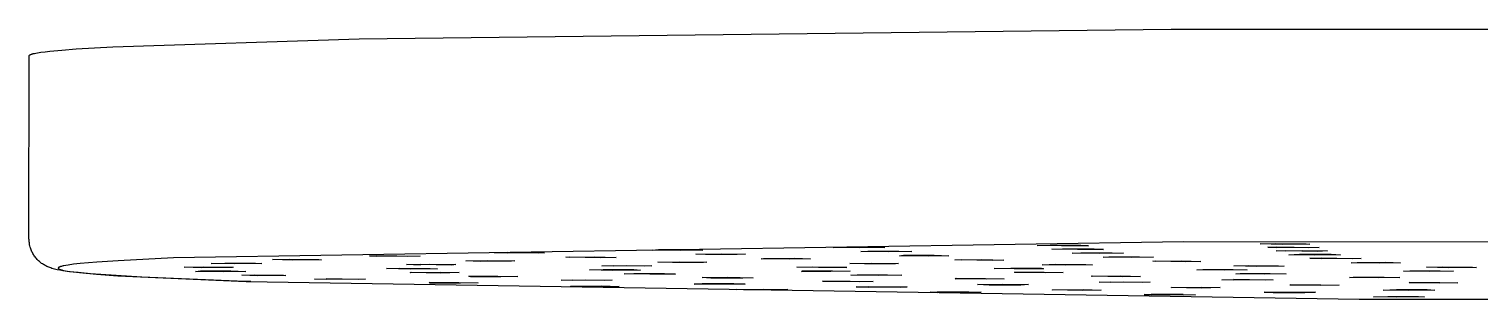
# Model space of a CAD drawing. Header units: millimetres. Extents: x -10942 to 92711, y -16583 to 30009.
# Drawn here: x -5200.8 to -5091.7, y 5350.2 to 5370.6 of the extents above; entities that cross this region are included whole.
import ezdxf

# ---------------------------------------------------------------- set-up
doc = ezdxf.new("R2010")
doc.units = ezdxf.units.MM
doc.header["$LTSCALE"] = 1000
doc.header["$MEASUREMENT"] = 0
doc.layers.add('Default', color=7, linetype='Continuous', true_color=0x000000)

# ---------------------------------------------------------------- blocks, each defined once
blk = doc.blocks.new('Raindance S Showerpipe 300 1jet+thermostat 27114000 front')
at = {"layer": 'Default', "color": 7, "true_color": 0xffffff}
for p, q in [((215.51, 1566.85), (276.64, 1567.59)), ((276.64, 1567.59), (391.31, 1567.51)), ((194.22, 1566.09), (196.98, 1566.26)), ((196.98, 1566.26), (215.51, 1566.85)), ((190.67, 1551.79), (190.69, 1565.59)), ((190.69, 1565.59), (190.7, 1565.6)), ((190.7, 1565.61), (190.71, 1565.62)), ((190.7, 1565.6), (190.7, 1565.61)), ((190.71, 1565.62), (190.72, 1565.63)), ((190.72, 1565.63), (190.73, 1565.64)), ((190.73, 1565.64), (190.75, 1565.65)), ((190.75, 1565.65), (190.77, 1565.66)), ((190.77, 1565.66), (190.79, 1565.67)), ((190.79, 1565.67), (190.82, 1565.68)), ((190.82, 1565.68), (190.85, 1565.7)), ((190.85, 1565.7), (190.88, 1565.71)), ((190.88, 1565.71), (190.91, 1565.72)), ((190.91, 1565.72), (190.95, 1565.73)), ((190.95, 1565.73), (190.99, 1565.74)), ((190.99, 1565.74), (191.08, 1565.76)), ((191.08, 1565.76), (191.18, 1565.78)), ((191.18, 1565.78), (191.3, 1565.8)), ((191.3, 1565.8), (191.57, 1565.84)), ((191.57, 1565.84), (191.89, 1565.88)), ((191.89, 1565.88), (192.25, 1565.93)), ((192.25, 1565.93), (193.14, 1566.01)), ((193.14, 1566.01), (194.22, 1566.09)), ((190.68, 1551.72), (190.67, 1551.79)), ((190.68, 1551.64), (190.68, 1551.72)), ((190.69, 1551.56), (190.68, 1551.64)), ((190.7, 1551.49), (190.69, 1551.56)), ((190.71, 1551.41), (190.7, 1551.49)), ((190.72, 1551.33), (190.71, 1551.41)), ((190.74, 1551.26), (190.72, 1551.33)), ((190.76, 1551.18), (190.74, 1551.26)), ((190.78, 1551.11), (190.76, 1551.18)), ((190.8, 1551.04), (190.78, 1551.11)), ((190.83, 1550.97), (190.8, 1551.04)), ((190.86, 1550.89), (190.83, 1550.97)), ((190.89, 1550.82), (190.86, 1550.89)), ((277.56, 1551.56), (201.54, 1550.36)), ((237.59, 1550.94), (238.06, 1550.98)), ((239.72, 1550.92), (237.59, 1550.94)), ((238.06, 1550.98), (240.34, 1550.98)), ((239.72, 1550.92), (239.72, 1550.98)), ((241.38, 1550.95), (239.72, 1550.92)), ((240.34, 1550.98), (241.38, 1550.95)), ((251.21, 1551.13), (251.94, 1551.17)), ((253.2, 1551.11), (251.21, 1551.13)), ((251.94, 1551.17), (254.28, 1551.17)), ((253.2, 1551.11), (253.2, 1551.17)), ((255.09, 1551.13), (253.2, 1551.11)), ((254.28, 1551.17), (255.09, 1551.13)), ((266.56, 1551.29), (267.53, 1551.32)), ((268.39, 1551.26), (266.56, 1551.29)), ((267.53, 1551.32), (269.85, 1551.32)), ((267.67, 1551.01), (268.46, 1551.04)), ((269.58, 1550.98), (267.67, 1551.01)), ((268.39, 1551.26), (268.39, 1551.32)), ((270.42, 1551.28), (268.39, 1551.26)), ((268.46, 1551.04), (270.84, 1551.04)), ((269.58, 1550.98), (269.58, 1551.04)), ((271.55, 1551), (269.58, 1550.98)), ((269.85, 1551.32), (270.42, 1551.28)), ((270.84, 1551.04), (271.55, 1551)), ((390.54, 1551.48), (277.56, 1551.56)), ((283.33, 1551.41), (284.51, 1551.44)), ((284.99, 1551.38), (283.33, 1551.41)), ((283.91, 1551.16), (285.89, 1551.18)), ((284.58, 1551.12), (283.91, 1551.16)), ((284.51, 1551.44), (286.79, 1551.43)), ((284.54, 1550.89), (286.49, 1550.91)), ((285.26, 1550.86), (284.54, 1550.89)), ((286.97, 1551.12), (284.58, 1551.17)), ((284.99, 1551.38), (284.99, 1551.44)), ((287.07, 1551.39), (284.99, 1551.38)), ((287.65, 1550.85), (285.26, 1550.9)), ((285.89, 1551.18), (287.78, 1551.15)), ((286.49, 1550.91), (288.41, 1550.89)), ((286.79, 1551.43), (287.07, 1551.39)), ((286.97, 1551.12), (286.97, 1551.16)), ((287.78, 1551.15), (286.97, 1551.12)), ((287.65, 1550.85), (287.65, 1550.9)), ((288.41, 1550.89), (287.65, 1550.85)), ((190.93, 1550.76), (190.89, 1550.82)), ((190.96, 1550.69), (190.93, 1550.76)), ((191, 1550.62), (190.96, 1550.69)), ((191.04, 1550.56), (191, 1550.62)), ((191.09, 1550.49), (191.04, 1550.56)), ((191.13, 1550.43), (191.09, 1550.49)), ((191.18, 1550.37), (191.13, 1550.43)), ((191.23, 1550.31), (191.18, 1550.37)), ((191.28, 1550.25), (191.23, 1550.31)), ((191.34, 1550.2), (191.28, 1550.25)), ((191.39, 1550.15), (191.34, 1550.2)), ((191.45, 1550.09), (191.39, 1550.15)), ((191.5, 1550.04), (191.45, 1550.09)), ((191.53, 1550.02), (191.5, 1550.04)), ((191.56, 1550), (191.53, 1550.02)), ((191.59, 1549.97), (191.56, 1550)), ((191.62, 1549.95), (191.59, 1549.97)), ((191.69, 1549.91), (191.62, 1549.95)), ((191.75, 1549.87), (191.69, 1549.91)), ((191.81, 1549.83), (191.75, 1549.87)), ((191.88, 1549.79), (191.81, 1549.83)), ((191.95, 1549.76), (191.88, 1549.79)), ((193.44, 1549.79), (193.29, 1549.76)), ((193.62, 1549.82), (193.44, 1549.79)), ((194.03, 1549.88), (193.62, 1549.82)), ((194.53, 1549.93), (194.03, 1549.88)), ((195.78, 1550.04), (194.53, 1549.93)), ((197.38, 1550.15), (195.78, 1550.04)), ((201.54, 1550.36), (197.38, 1550.15)), ((204.38, 1549.94), (205.42, 1549.97)), ((206.13, 1549.91), (204.38, 1549.94)), ((205.42, 1549.97), (207.71, 1549.96)), ((206.13, 1549.91), (206.13, 1549.97)), ((208.19, 1549.93), (206.13, 1549.91)), ((207.71, 1549.96), (208.19, 1549.93)), ((208.99, 1550.23), (210.3, 1550.26)), ((210.47, 1550.2), (208.99, 1550.23)), ((210.3, 1550.26), (212.49, 1550.24)), ((210.47, 1550.2), (210.47, 1550.26)), ((212.69, 1550.21), (210.47, 1550.2)), ((212.49, 1550.24), (212.69, 1550.21)), ((216.31, 1550.51), (218.35, 1550.52)), ((216.85, 1550.47), (216.31, 1550.51)), ((219.19, 1550.46), (216.85, 1550.51)), ((218.35, 1550.52), (220.12, 1550.5)), ((219.09, 1549.86), (220.8, 1549.88)), ((220.15, 1549.82), (219.09, 1549.86)), ((219.19, 1550.46), (219.19, 1550.51)), ((220.12, 1550.5), (219.19, 1550.46)), ((222.49, 1549.82), (220.15, 1549.87)), ((220.8, 1549.88), (222.8, 1549.86)), ((222.8, 1549.86), (222.49, 1549.82)), ((222.49, 1549.82), (222.49, 1549.86)), ((223.55, 1550.14), (225.21, 1550.16)), ((224.66, 1550.1), (223.55, 1550.14)), ((224.66, 1550.1), (224.66, 1550.15)), ((226.99, 1550.11), (224.66, 1550.1)), ((225.21, 1550.16), (227.23, 1550.14)), ((225.7, 1550.75), (227.5, 1550.77)), ((226.68, 1550.71), (225.7, 1550.75)), ((229.02, 1550.71), (226.68, 1550.76)), ((227.23, 1550.14), (226.99, 1550.11)), ((226.99, 1550.11), (226.99, 1550.14)), ((227.5, 1550.77), (229.48, 1550.75)), ((229.48, 1550.75), (229.02, 1550.71)), ((229.02, 1550.71), (229.02, 1550.75)), ((231.08, 1550.41), (233.22, 1550.43)), ((231.36, 1550.38), (231.08, 1550.41)), ((233.7, 1550.37), (231.36, 1550.41)), ((233.22, 1550.43), (234.86, 1550.4)), ((233.7, 1550.37), (233.7, 1550.42)), ((234.86, 1550.4), (233.7, 1550.37)), ((238, 1550.04), (239.65, 1550.07)), ((239.11, 1550.01), (238, 1550.04)), ((239.11, 1550.01), (239.11, 1550.06)), ((241.45, 1550.01), (239.11, 1550.01)), ((239.65, 1550.07), (241.68, 1550.05)), ((240.87, 1550.65), (242.8, 1550.67)), ((241.58, 1550.61), (240.87, 1550.65)), ((241.68, 1550.05), (241.45, 1550.01)), ((241.45, 1550.01), (241.45, 1550.05)), ((241.58, 1550.65), (241.58, 1550.61)), ((243.97, 1550.61), (241.58, 1550.61)), ((242.8, 1550.67), (244.61, 1550.64)), ((243.97, 1550.61), (243.97, 1550.65)), ((244.61, 1550.64), (243.97, 1550.61)), ((245.79, 1550.29), (245.96, 1550.32)), ((247.93, 1550.27), (245.79, 1550.29)), ((245.96, 1550.32), (248.28, 1550.33)), ((247.93, 1550.27), (247.93, 1550.33)), ((249.49, 1550.29), (247.93, 1550.27)), ((248.28, 1550.33), (249.49, 1550.29)), ((252.45, 1549.95), (254.09, 1549.97)), ((253.57, 1549.91), (252.45, 1549.95)), ((253.29, 1550.83), (253.81, 1550.87)), ((255.37, 1550.81), (253.29, 1550.83)), ((253.57, 1549.91), (253.57, 1549.97)), ((255.9, 1549.92), (253.57, 1549.91)), ((253.81, 1550.87), (256.13, 1550.87)), ((254.09, 1549.97), (256.12, 1549.95)), ((255.37, 1550.81), (255.37, 1550.87)), ((257.11, 1550.83), (255.37, 1550.81)), ((256.12, 1549.95), (255.9, 1549.92)), ((255.9, 1549.92), (255.9, 1549.95)), ((256.13, 1550.87), (257.11, 1550.83)), ((256.18, 1550.52), (256.49, 1550.56)), ((258.35, 1550.5), (256.18, 1550.52)), ((256.49, 1550.56), (258.8, 1550.56)), ((258.35, 1550.5), (258.35, 1550.56)), ((259.91, 1550.52), (258.35, 1550.5)), ((258.8, 1550.56), (259.91, 1550.52)), ((260.35, 1550.22), (262.4, 1550.23)), ((260.83, 1550.18), (260.35, 1550.22)), ((263.18, 1550.17), (260.83, 1550.22)), ((262.4, 1550.23), (264.04, 1550.2)), ((263.18, 1550.17), (263.18, 1550.22)), ((264.04, 1550.2), (263.18, 1550.17)), ((266.94, 1549.84), (267.96, 1549.88)), ((268.7, 1549.81), (266.94, 1549.84)), ((267.96, 1549.88), (270.23, 1549.87)), ((268.7, 1549.81), (268.7, 1549.87)), ((270.72, 1549.83), (268.7, 1549.81)), ((269.19, 1550.72), (269.83, 1550.75)), ((271.21, 1550.7), (269.19, 1550.72)), ((269.83, 1550.75), (272.2, 1550.75)), ((270.23, 1549.87), (270.72, 1549.83)), ((271.21, 1550.7), (271.21, 1550.75)), ((273.06, 1550.72), (271.21, 1550.7)), ((271.52, 1550.41), (271.94, 1550.45)), ((273.65, 1550.39), (271.52, 1550.41)), ((271.94, 1550.45), (274.26, 1550.45)), ((272.2, 1550.75), (273.06, 1550.72)), ((273.65, 1550.39), (273.65, 1550.45)), ((275.31, 1550.42), (273.65, 1550.39)), ((274.26, 1550.45), (275.31, 1550.42)), ((275.26, 1550.12), (277.45, 1550.13)), ((275.45, 1550.08), (275.26, 1550.12)), ((277.74, 1550.07), (275.45, 1550.12)), ((277.45, 1550.13), (278.87, 1550.1)), ((277.74, 1550.07), (277.74, 1550.13)), ((278.87, 1550.1), (277.74, 1550.07)), ((285.5, 1550.6), (286.29, 1550.63)), ((287.42, 1550.57), (285.5, 1550.6)), ((286.29, 1550.63), (288.68, 1550.63)), ((287.09, 1550.33), (289.05, 1550.35)), ((287.92, 1550.29), (287.09, 1550.33)), ((287.42, 1550.57), (287.42, 1550.63)), ((289.38, 1550.59), (287.42, 1550.57)), ((290.28, 1550.29), (287.92, 1550.33)), ((288.68, 1550.63), (289.38, 1550.59)), ((289.05, 1550.35), (290.95, 1550.32)), ((290.18, 1549.99), (290.65, 1550.02)), ((292.35, 1549.97), (290.18, 1549.99)), ((290.28, 1550.29), (290.28, 1550.33)), ((290.95, 1550.32), (290.28, 1550.29)), ((290.65, 1550.02), (292.79, 1550.03)), ((292.35, 1549.97), (292.35, 1550.03)), ((293.89, 1550), (292.35, 1549.97)), ((292.79, 1550.03), (293.89, 1550)), ((192.02, 1549.72), (191.95, 1549.76)), ((192.09, 1549.69), (192.02, 1549.72)), ((192.17, 1549.66), (192.09, 1549.69)), ((192.25, 1549.63), (192.17, 1549.66)), ((192.32, 1549.6), (192.25, 1549.63)), ((192.4, 1549.57), (192.32, 1549.6)), ((192.5, 1549.54), (192.4, 1549.57)), ((192.6, 1549.52), (192.5, 1549.54)), ((192.7, 1549.49), (192.6, 1549.52)), ((192.8, 1549.47), (192.7, 1549.49)), ((193, 1549.43), (192.8, 1549.47)), ((192.88, 1549.61), (192.87, 1549.6)), ((192.87, 1549.6), (192.87, 1549.59)), ((192.87, 1549.59), (192.87, 1549.58)), ((192.87, 1549.58), (192.87, 1549.58)), ((192.87, 1549.58), (192.88, 1549.57)), ((192.89, 1549.62), (192.88, 1549.61)), ((192.88, 1549.61), (192.88, 1549.61)), ((192.88, 1549.57), (192.88, 1549.56)), ((192.88, 1549.56), (192.89, 1549.56)), ((192.9, 1549.64), (192.89, 1549.63)), ((192.89, 1549.63), (192.89, 1549.62)), ((192.89, 1549.56), (192.89, 1549.55)), ((192.89, 1549.55), (192.9, 1549.54)), ((192.91, 1549.64), (192.9, 1549.64)), ((192.9, 1549.54), (192.91, 1549.53)), ((192.92, 1549.65), (192.91, 1549.64)), ((192.91, 1549.53), (192.92, 1549.53)), ((192.93, 1549.66), (192.92, 1549.65)), ((192.92, 1549.53), (192.94, 1549.52)), ((192.95, 1549.66), (192.93, 1549.66)), ((192.94, 1549.52), (192.95, 1549.51)), ((192.96, 1549.67), (192.95, 1549.66)), ((192.95, 1549.51), (192.97, 1549.51)), ((192.98, 1549.68), (192.96, 1549.67)), ((192.97, 1549.51), (192.98, 1549.5)), ((193, 1549.69), (192.98, 1549.68)), ((192.98, 1549.5), (193, 1549.49)), ((193.02, 1549.69), (193, 1549.69)), ((193, 1549.49), (193.02, 1549.48)), ((193.21, 1549.39), (193, 1549.43)), ((193.04, 1549.7), (193.02, 1549.69)), ((193.02, 1549.48), (193.05, 1549.48)), ((193.06, 1549.71), (193.04, 1549.7)), ((193.05, 1549.48), (193.09, 1549.46)), ((193.11, 1549.72), (193.06, 1549.71)), ((193.09, 1549.46), (193.15, 1549.45)), ((193.17, 1549.74), (193.11, 1549.72)), ((193.15, 1549.45), (193.2, 1549.43)), ((193.23, 1549.75), (193.17, 1549.74)), ((193.2, 1549.43), (193.27, 1549.42)), ((193.72, 1549.32), (193.21, 1549.39)), ((193.29, 1549.76), (193.23, 1549.75)), ((193.27, 1549.42), (193.42, 1549.39)), ((193.42, 1549.39), (193.58, 1549.36)), ((193.58, 1549.36), (193.99, 1549.3)), ((194.37, 1549.25), (193.72, 1549.32)), ((193.99, 1549.3), (194.48, 1549.25)), ((195.3, 1549.16), (194.37, 1549.25)), ((194.48, 1549.25), (195.74, 1549.13)), ((199.17, 1548.91), (195.3, 1549.16)), ((195.74, 1549.13), (197.35, 1549.02)), ((197.35, 1549.02), (207.02, 1548.58)), ((206.95, 1548.58), (199.17, 1548.91)), ((202.35, 1549.65), (203.81, 1549.68)), ((203.67, 1549.62), (202.35, 1549.65)), ((203.2, 1549.34), (203.59, 1549.38)), ((205.33, 1549.32), (203.2, 1549.34)), ((203.59, 1549.38), (205.87, 1549.38)), ((203.67, 1549.68), (203.67, 1549.62)), ((205.97, 1549.63), (203.67, 1549.62)), ((203.81, 1549.68), (206.04, 1549.66)), ((205.33, 1549.32), (205.33, 1549.38)), ((207, 1549.34), (205.33, 1549.32)), ((205.87, 1549.38), (207, 1549.34)), ((205.97, 1549.63), (205.97, 1549.67)), ((206.04, 1549.66), (205.97, 1549.63)), ((206.68, 1549.05), (207.61, 1549.08)), ((207.87, 1549.02), (206.68, 1549.05)), ((207.61, 1549.08), (209.83, 1549.07)), ((207.87, 1549.08), (207.87, 1549.02)), ((210, 1549.03), (207.87, 1549.02)), ((209.83, 1549.07), (210, 1549.03)), ((212.16, 1548.77), (213.99, 1548.79)), ((213.05, 1548.73), (212.16, 1548.77)), ((215.44, 1548.73), (213.05, 1548.78)), ((213.99, 1548.79), (216.01, 1548.77)), ((216.01, 1548.77), (215.44, 1548.73)), ((215.44, 1548.73), (215.44, 1548.77)), ((217.58, 1549.55), (218.56, 1549.58)), ((219.36, 1549.52), (217.58, 1549.55)), ((218.56, 1549.58), (220.87, 1549.57)), ((219.36, 1549.52), (219.36, 1549.58)), ((221.41, 1549.54), (219.36, 1549.52)), ((219.37, 1549.27), (221.62, 1549.28)), ((219.43, 1549.24), (219.37, 1549.27)), ((221.68, 1549.22), (219.43, 1549.27)), ((220.87, 1549.57), (221.41, 1549.54)), ((221.62, 1549.28), (223.05, 1549.25)), ((221.68, 1549.22), (221.68, 1549.28)), ((223.05, 1549.25), (221.68, 1549.22)), ((223.77, 1548.98), (225.97, 1548.99)), ((223.93, 1548.94), (223.77, 1548.98)), ((223.93, 1548.98), (223.93, 1548.94)), ((226.19, 1548.93), (223.93, 1548.94)), ((225.97, 1548.99), (227.47, 1548.96)), ((226.19, 1548.93), (226.19, 1548.98)), ((227.47, 1548.96), (226.19, 1548.93)), ((230.72, 1548.68), (232.58, 1548.7)), ((232.58, 1548.7), (234.57, 1548.68)), ((232.87, 1549.45), (233.89, 1549.49)), ((234.62, 1549.42), (232.87, 1549.45)), ((233.78, 1549.76), (235.64, 1549.78)), ((234.65, 1549.73), (233.78, 1549.76)), ((233.89, 1549.49), (236.2, 1549.48)), ((234.62, 1549.42), (234.62, 1549.48)), ((236.69, 1549.44), (234.62, 1549.42)), ((237.03, 1549.73), (234.65, 1549.77)), ((235.48, 1549.15), (236.2, 1549.18)), ((237.41, 1549.13), (235.48, 1549.15)), ((235.64, 1549.78), (237.56, 1549.76)), ((236.2, 1549.48), (236.69, 1549.44)), ((236.2, 1549.18), (238.5, 1549.18)), ((237.03, 1549.73), (237.03, 1549.77)), ((237.56, 1549.76), (237.03, 1549.73)), ((237.41, 1549.13), (237.41, 1549.18)), ((239.32, 1549.14), (237.41, 1549.13)), ((238.5, 1549.18), (239.32, 1549.14)), ((241.33, 1548.88), (243.25, 1548.9)), ((242, 1548.84), (241.33, 1548.88)), ((242, 1548.88), (242, 1548.84)), ((244.41, 1548.84), (242, 1548.84)), ((243.25, 1548.9), (245.17, 1548.87)), ((244.41, 1548.84), (244.41, 1548.88)), ((245.17, 1548.87), (244.41, 1548.84)), ((248.46, 1549.66), (249.64, 1549.69)), ((250.09, 1549.63), (248.46, 1549.66)), ((248.81, 1549.34), (248.9, 1549.38)), ((251.03, 1549.33), (248.81, 1549.34)), ((248.9, 1549.38), (251.15, 1549.39)), ((249.64, 1549.69), (251.9, 1549.67)), ((250.09, 1549.63), (250.09, 1549.68)), ((252.23, 1549.64), (250.09, 1549.63)), ((251.03, 1549.33), (251.03, 1549.39)), ((252.47, 1549.35), (251.03, 1549.33)), ((251.15, 1549.39), (252.47, 1549.35)), ((251.9, 1549.67), (252.23, 1549.64)), ((252.54, 1549.05), (253, 1549.09)), ((254.63, 1549.03), (252.54, 1549.05)), ((253, 1549.09), (255.28, 1549.09)), ((254.63, 1549.03), (254.63, 1549.09)), ((256.37, 1549.05), (254.63, 1549.03)), ((255.28, 1549.09), (256.37, 1549.05)), ((260.39, 1548.8), (262.66, 1548.81)), ((260.45, 1548.76), (260.39, 1548.8)), ((262.73, 1548.75), (260.45, 1548.8)), ((262.66, 1548.81), (264.08, 1548.78)), ((262.73, 1548.75), (262.73, 1548.81)), ((264.08, 1548.78), (262.73, 1548.75)), ((263.31, 1549.56), (264.58, 1549.59)), ((264.83, 1549.53), (263.31, 1549.56)), ((264.58, 1549.59), (266.86, 1549.58)), ((264.83, 1549.53), (264.83, 1549.59)), ((267.04, 1549.54), (264.83, 1549.53)), ((264.86, 1549.28), (267.09, 1549.29)), ((264.92, 1549.25), (264.86, 1549.28)), ((264.92, 1549.28), (264.92, 1549.25)), ((267.16, 1549.23), (264.92, 1549.25)), ((266.86, 1549.58), (267.04, 1549.54)), ((267.09, 1549.29), (268.5, 1549.26)), ((267.16, 1549.23), (267.16, 1549.29)), ((268.5, 1549.26), (267.16, 1549.23)), ((270.63, 1548.99), (272.86, 1549)), ((270.71, 1548.95), (270.63, 1548.99)), ((273, 1548.94), (270.71, 1548.99)), ((272.86, 1549), (274.33, 1548.97)), ((273, 1548.94), (273, 1549)), ((274.33, 1548.97), (273, 1548.94)), ((278.56, 1549.45), (279.03, 1549.49)), ((280.64, 1549.43), (278.56, 1549.45)), ((279.03, 1549.49), (281.31, 1549.49)), ((280.46, 1548.72), (282.32, 1548.74)), ((281.34, 1548.68), (280.46, 1548.72)), ((280.64, 1549.43), (280.64, 1549.49)), ((282.37, 1549.45), (280.64, 1549.43)), ((281.31, 1549.49), (282.37, 1549.45)), ((283.74, 1548.68), (281.34, 1548.73)), ((281.35, 1549.75), (282.44, 1549.78)), ((283.08, 1549.72), (281.35, 1549.75)), ((281.5, 1549.15), (281.84, 1549.19)), ((283.67, 1549.14), (281.5, 1549.15)), ((281.84, 1549.19), (284.1, 1549.19)), ((282.32, 1548.74), (284.31, 1548.71)), ((282.44, 1549.78), (284.71, 1549.77)), ((283.08, 1549.72), (283.08, 1549.78)), ((285.15, 1549.73), (283.08, 1549.72)), ((283.67, 1549.14), (283.67, 1549.19)), ((285.3, 1549.16), (283.67, 1549.14)), ((283.74, 1548.68), (283.74, 1548.72)), ((284.31, 1548.71), (283.74, 1548.68)), ((284.1, 1549.19), (285.3, 1549.16)), ((284.71, 1549.77), (285.15, 1549.73)), ((290.07, 1548.88), (290.34, 1548.91)), ((292.26, 1548.86), (290.07, 1548.88)), ((290.34, 1548.91), (292.68, 1548.92)), ((292.26, 1548.86), (292.26, 1548.92)), ((293.85, 1548.88), (292.26, 1548.86)), ((292.68, 1548.92), (293.85, 1548.88)), ((294.13, 1549.36), (294.6, 1549.39)), ((296.12, 1549.33), (294.13, 1549.36)), ((294.6, 1549.39), (296.88, 1549.39)), ((295.87, 1549.66), (297.1, 1549.69)), ((297.48, 1549.62), (295.87, 1549.66)), ((296.12, 1549.39), (296.12, 1549.33)), ((297.9, 1549.36), (296.12, 1549.33)), ((296.88, 1549.39), (297.9, 1549.36)), ((297.1, 1549.69), (299.32, 1549.67)), ((297.48, 1549.62), (297.48, 1549.68)), ((299.63, 1549.64), (297.48, 1549.62)), ((299.32, 1549.67), (299.63, 1549.64)), ((207.38, 1548.57), (206.95, 1548.58)), ((207.02, 1548.58), (290.8, 1547.26)), ((220.78, 1548.5), (223.03, 1548.51)), ((220.86, 1548.46), (220.78, 1548.5)), ((220.86, 1548.5), (220.86, 1548.46)), ((223.15, 1548.45), (220.86, 1548.46)), ((223.03, 1548.51), (224.47, 1548.48)), ((223.15, 1548.45), (223.15, 1548.51)), ((224.47, 1548.48), (223.15, 1548.45)), ((231.6, 1548.65), (230.72, 1548.68)), ((231.42, 1548.2), (231.45, 1548.24)), ((233.69, 1548.18), (231.42, 1548.2)), ((231.45, 1548.24), (233.74, 1548.25)), ((233.96, 1548.65), (231.6, 1548.69)), ((233.69, 1548.18), (233.69, 1548.24)), ((235.09, 1548.21), (233.69, 1548.18)), ((233.74, 1548.25), (235.09, 1548.21)), ((233.96, 1548.65), (233.96, 1548.69)), ((234.57, 1548.68), (233.96, 1548.65)), ((240.73, 1548.39), (241.33, 1548.43)), ((242.72, 1548.37), (240.73, 1548.39)), ((241.33, 1548.43), (243.72, 1548.43)), ((242.72, 1548.37), (242.72, 1548.43)), ((244.58, 1548.39), (242.72, 1548.37)), ((243.72, 1548.43), (244.58, 1548.39)), ((243.92, 1547.99), (245.99, 1548.01)), ((244.45, 1547.95), (243.92, 1547.99)), ((244.45, 1547.99), (244.45, 1547.95)), ((246.83, 1547.95), (244.45, 1547.95)), ((245.99, 1548.01), (247.78, 1547.98)), ((246.83, 1547.95), (246.83, 1547.99)), ((247.78, 1547.98), (246.83, 1547.95)), ((250.4, 1548.61), (252.48, 1548.62)), ((250.83, 1548.57), (250.4, 1548.61)), ((250.83, 1548.61), (250.83, 1548.57)), ((253.19, 1548.56), (250.83, 1548.57)), ((252.48, 1548.62), (254.22, 1548.59)), ((252.94, 1548.17), (254.75, 1548.19)), ((253.89, 1548.13), (252.94, 1548.17)), ((253.19, 1548.56), (253.19, 1548.61)), ((254.22, 1548.59), (253.19, 1548.56)), ((256.28, 1548.13), (253.89, 1548.18)), ((254.75, 1548.19), (256.78, 1548.17)), ((256.78, 1548.17), (256.28, 1548.13)), ((256.28, 1548.13), (256.28, 1548.17)), ((258.51, 1547.78), (260.57, 1547.79)), ((259.02, 1547.74), (258.51, 1547.78)), ((261.41, 1547.78), (259.02, 1547.78)), ((260.57, 1547.79), (262.34, 1547.77)), ((262.34, 1547.77), (261.41, 1547.73)), ((262.06, 1548.35), (263.93, 1548.37)), ((262.93, 1548.31), (262.06, 1548.35)), ((262.93, 1548.36), (262.93, 1548.31)), ((265.32, 1548.31), (262.93, 1548.31)), ((263.93, 1548.37), (265.91, 1548.35)), ((265.91, 1548.35), (265.32, 1548.31)), ((265.32, 1548.31), (265.32, 1548.35)), ((267.71, 1547.96), (270.01, 1547.97)), ((267.72, 1547.93), (267.71, 1547.96)), ((269.97, 1547.91), (267.72, 1547.96)), ((269.97, 1547.91), (269.97, 1547.97)), ((271.38, 1547.94), (269.97, 1547.91)), ((270.01, 1547.97), (271.38, 1547.94)), ((271.21, 1548.53), (273.06, 1548.55)), ((272.1, 1548.5), (271.21, 1548.53)), ((274.5, 1548.5), (272.1, 1548.54)), ((273.06, 1548.55), (275.06, 1548.53)), ((274.5, 1548.5), (274.5, 1548.54)), ((275.06, 1548.53), (274.5, 1548.5)), ((274.62, 1547.6), (276.68, 1547.61)), ((276.66, 1548.14), (278.96, 1548.15)), ((276.67, 1548.11), (276.66, 1548.14)), ((278.92, 1548.09), (276.67, 1548.14)), ((276.68, 1547.61), (278.48, 1547.58)), ((278.92, 1548.09), (278.92, 1548.15)), ((280.33, 1548.12), (278.92, 1548.09)), ((278.96, 1548.15), (280.33, 1548.12)), ((283.65, 1547.78), (285.62, 1547.79)), ((284.31, 1547.74), (283.65, 1547.78)), ((284.31, 1547.78), (284.31, 1547.74)), ((286.71, 1547.74), (284.31, 1547.74)), ((285.61, 1548.32), (287.91, 1548.33)), ((285.62, 1548.29), (285.61, 1548.32)), ((287.87, 1548.27), (285.62, 1548.32)), ((285.62, 1547.79), (287.5, 1547.77)), ((286.71, 1547.74), (286.71, 1547.78)), ((287.5, 1547.77), (286.71, 1547.74)), ((287.87, 1548.27), (287.87, 1548.33)), ((289.28, 1548.3), (287.87, 1548.27)), ((287.91, 1548.33), (289.28, 1548.3)), ((292.61, 1547.94), (293.59, 1547.97)), ((294.48, 1547.91), (292.61, 1547.94)), ((293.59, 1547.97), (295.9, 1547.97)), ((294.48, 1547.97), (294.48, 1547.91)), ((296.49, 1547.93), (294.48, 1547.91)), ((294.56, 1548.5), (296.86, 1548.51)), ((294.57, 1548.47), (294.56, 1548.5)), ((296.82, 1548.45), (294.57, 1548.5)), ((295.9, 1547.97), (296.49, 1547.93)), ((296.82, 1548.45), (296.82, 1548.51)), ((298.23, 1548.48), (296.82, 1548.45)), ((296.86, 1548.51), (298.23, 1548.48)), ((275.14, 1547.56), (274.62, 1547.6)), ((277.55, 1547.6), (275.14, 1547.6)), ((278.48, 1547.58), (277.55, 1547.55)), ((290.8, 1547.26), (403.79, 1547.19)), ((291.87, 1547.43), (292.95, 1547.46)), ((293.59, 1547.4), (291.87, 1547.43)), ((292.95, 1547.46), (295.25, 1547.45)), ((293.59, 1547.46), (293.59, 1547.4)), ((295.7, 1547.42), (293.59, 1547.4)), ((295.25, 1547.45), (295.7, 1547.42))]:
    blk.add_line(p, q, dxfattribs=at)

msp = doc.modelspace()

# ---------------------------------------------------------------- block references
at = {"layer": 'Default'}
msp.add_blockref('Raindance S Showerpipe 300 1jet+thermostat 27114000 front', (-5391.5, 3802.99), dxfattribs=at)

doc.saveas('drawing.dxf')
